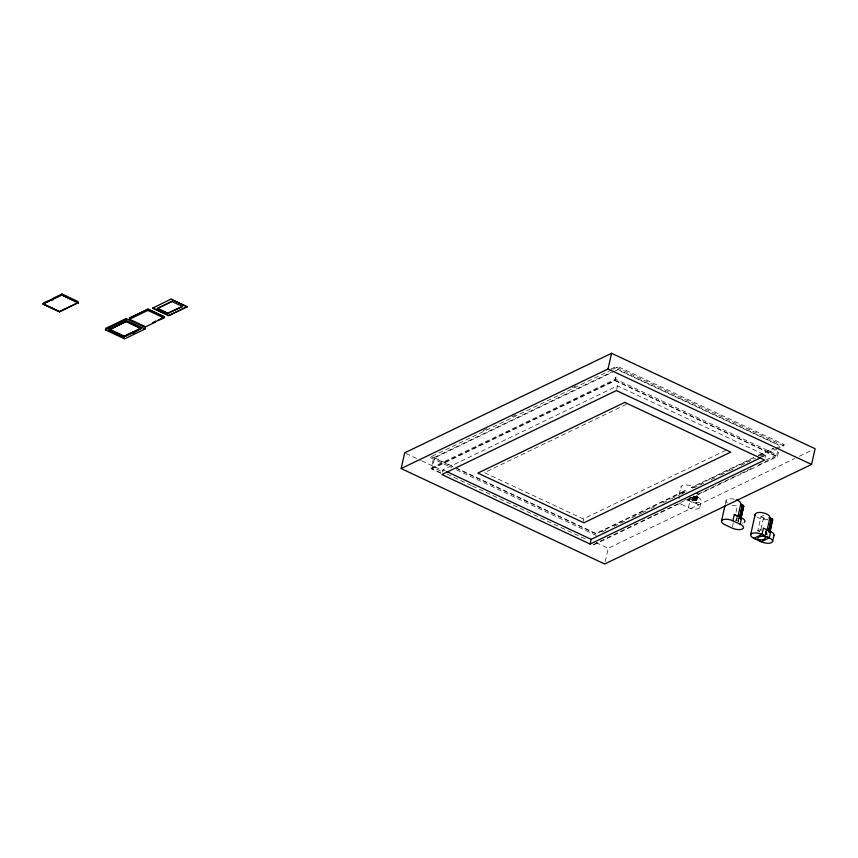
<?xml version="1.0" encoding="UTF-8"?>
<svg xmlns="http://www.w3.org/2000/svg" width="858" height="858" viewBox="0 0 858 858"><rect width="100%" height="100%" fill="white"/><g stroke="black" fill="none" stroke-linecap="round" stroke-linejoin="round"><path stroke-width="0.64" stroke-dasharray="4.29 3.22" d="M440.873 473.284L431.166 468.736L433.655 457.732L611.497 372.147M440.626 472.812L432.132 468.833L434.609 457.818L612.88 372.029M442.428 472.2L442.964 469.841L617.492 385.853L765.679 455.351L765.154 457.711M613.073 369.165L616.698 367.428L616.977 366.173L784.094 444.541L783.815 445.795L777.831 448.68M431.166 468.736L615.014 380.266L616.119 375.364M432.132 468.833L615.218 380.716L616.323 375.825M616.688 389.393L617.492 385.853M605.222 561.582L608.225 548.273L794.647 458.558M679.289 494.176L680.952 486.818M682.871 493.79L683.429 491.344L683.987 491.623A7.54 3.153 12.7 0 0 685.22 492.127M695.516 496.289L697.94 497.425L696.524 503.721A7.54 3.153 12.7 0 1 698.659 508.569A7.54 3.153 12.7 0 1 688.427 507.614L681.155 504.204L681.123 502.445M696.524 503.721L689.242 500.311L690.4 495.195M688.427 507.614L689.853 501.319L683.783 498.477M693.8 496.525A7.54 3.153 12.7 0 1 693.94 497.758C702.702 500.911 687.644 503.078 693.092 496.353M692.395 500.193L693.811 493.908M692.556 500.257L693.972 493.972M692.728 500.321L694.143 494.036M692.899 500.386L694.315 494.101M693.071 500.439L694.487 494.154M693.253 500.493L694.669 494.208M693.425 500.536L694.841 494.262M693.607 500.589L695.023 494.305M693.79 500.622L695.205 494.347M693.983 500.654L695.398 494.38M694.165 500.686L695.581 494.401M694.347 500.707L695.763 494.433M694.519 500.729L695.935 494.444M694.701 500.74L696.117 494.465M694.873 500.75L696.288 494.465M695.044 500.75L696.632 493.575M695.216 500.75L697.104 492.417M695.377 500.74L697.254 492.492M695.527 500.729L697.382 492.578M695.677 500.707L697.511 492.653M695.956 500.654L697.629 492.739M696.085 500.622L697.833 492.91M696.31 500.536L697.994 493.082M696.492 500.429L698.122 493.253M696.642 500.311L698.197 493.822M699.838 507.271L701.265 500.975M725.235 504.515L726.093 500.686M732.378 526.833L733.515 521.793M736.1 512.151L737.344 505.737A7.54 3.153 12.7 0 1 731.531 505.04M735.907 520.591L736.486 518.018M736.057 520.667L736.636 518.093M736.218 520.731L736.797 518.157M736.389 520.795L736.968 518.221M738.406 518.586L737.826 521.16L738.877 521.224M738.009 521.181L738.588 518.618M738.18 521.203L738.759 518.629M738.363 521.214L738.942 518.64M760.982 529.311L764.167 515.165L760.971 516.709L757.786 530.855L760.199 531.981M758.451 465.057L776.511 456.359L777.616 451.469M689.596 498.745L777.477 456.445L778.581 451.555M765.014 534.244L765.883 530.383M765.164 534.309L765.647 531.692M765.325 534.384L765.904 531.81M765.497 534.448L766.076 531.874M765.658 534.502L766.248 531.939M765.84 534.566L766.419 531.992M766.012 534.62L766.591 532.046M766.194 534.663L766.773 531.595M766.376 534.706L766.955 532.132M737.558 518.329L737.601 518.232A7.54 3.153 12.7 0 0 737.644 518.039M483.14 430.577L486.754 428.839M512.076 416.656L515.69 414.907M572.361 387.644L575.986 385.896M610.95 369.069L616.977 366.173M611.872 369.744L429.794 457.368L451.598 467.589M614.092 371.45L617.706 369.712L779 445.345M626.372 404.343L484.459 472.64L583.204 518.951L726.318 450.075M683.429 491.344L595.902 533.462L457.657 468.629M753.817 457.464L691.473 487.473L692.074 487.73A7.54 3.153 12.7 0 1 692.824 488.105M758.611 455.158L773.004 448.23M683.987 491.623L596.106 533.912L454.257 467.396M692.074 487.73L753.474 458.183M758.29 455.866L773.937 448.337M601.984 532.174L607.957 529.3M613.942 526.426L624.71 521.246M631.885 517.792L641.452 513.181M642.642 512.612L646.235 510.885M651.018 508.579L654.611 506.853M662.977 502.82L670.152 499.367M671.353 498.798L679.729 494.766M680.92 494.187L685.703 491.891M703.957 483.108L694.358 487.676A7.54 3.153 12.7 0 0 682.26 485.456A7.54 3.153 12.7 0 0 686.379 491.162M711.132 479.654L714.725 477.927M720.709 475.042L727.884 471.589M729.075 471.021L735.059 468.136M741.033 465.261L745.817 462.955M747.018 462.387L755.394 458.354M760.177 456.048L774.527 449.142M775.718 448.573L784.094 444.541M761.089 456.735L776.629 449.249M762.076 457.089L765.679 455.351M766.033 460.006L776.865 454.783L615.572 379.15L432.486 467.256L442.192 471.803M593.425 544.465L653.367 515.615M653.657 515.486L693.403 496.353M698.219 494.036L737.966 474.903M740.551 473.67L753.624 467.374M593.629 544.927L681.509 502.638M799.463 456.241L812.698 449.871M757.646 530.92L761.121 529.247M764.928 534.33L767.234 533.215M767.985 534.877L766.923 534.813M616.698 367.428L783.815 445.795M617.503 369.251L779.954 445.441M615.014 380.266L777.477 456.445M615.218 380.716L776.511 456.359M760.971 516.709L768.2 520.098M692.245 500.117L690.497 499.41A7.54 3.153 12.7 0 1 687.44 499.302M434.609 457.818L452.799 466.344M431.295 456.681L453.088 466.902M456.445 469.862L596.911 535.735M442.964 469.841L445.377 470.967M405.909 453.399L420.441 460.22M421.653 460.778L443.457 471.01M596.106 542.599L608.225 548.273M447.039 474.077L471.289 485.456M472.511 486.025L587.719 540.057M583.204 518.951L583.633 521.514M767.889 519.154A7.54 3.153 12.7 0 1 756.81 516.891M759.298 531.896A7.54 3.153 12.7 0 1 761.346 530.276M727.434 503.035A7.54 3.153 12.7 0 1 727.155 499.453A7.54 3.153 12.7 0 1 734.491 499.292M743.189 522.962A7.54 3.153 12.7 0 1 742.191 523.208M681.155 504.204A7.54 3.153 12.7 0 1 679.161 503.002M687.58 499.656A7.54 3.153 12.7 0 1 689.242 500.311M697.94 497.425A7.54 3.153 12.7 0 1 700.085 502.273A7.54 3.153 12.7 0 1 689.853 501.319"/><path stroke-width="1.29" d="M740.754 519.219L743.661 506.199L740.786 504.086A7.54 3.153 12.7 0 0 736.282 499.828M42.9 303.989L59.61 311.829L42.9 303.989L51.898 299.549L53.099 299.892L52.649 299.185L61.722 295.098L61.969 293.994L78.099 301.566L77.853 302.659L59.534 311.475L43.415 303.904L43.661 302.81L53.464 298.595M52.435 298.605L52.156 299.828M52.971 299.313L53.217 298.209L61.969 293.994M61.615 294.873L78.303 302.831L61.615 294.873L52.713 299.345M105.416 329.869L105.77 328.303L126.083 318.533L145.27 327.531L144.916 329.097L124.614 338.867L105.416 329.869L125.729 320.098L144.916 329.097M125.729 320.098L126.083 318.533M126.362 321.804L141.184 328.753L123.734 337.151L108.912 330.201L126.469 321.332L109.02 329.729L123.842 336.679L141.291 328.282M124.088 337.237L124.335 336.132L133.119 331.907L134.095 332.132M129.301 318.028L147.994 309.041L164.704 316.87L157.958 320.173M154.826 321.568L154.397 322.597L145.646 326.801L129.515 319.24L129.773 318.136L148.08 309.33L164.21 316.892L163.953 317.996L154.183 322.179M133.162 331.928L132.765 333.129M140.519 328.346L133.934 331.52L133.687 332.614L136.98 331.027M133.794 332.679L133.934 332.057M134.03 332.786L134.256 331.896M129.515 319.24L147.833 310.424L148.08 309.33M152.638 308.119L168.801 315.519L187.108 306.714L168.769 315.68L152.638 308.119L170.978 299.142L187.108 306.714M152.724 322.694L154.89 321.525M155.201 322.2L155.459 321.106M170.978 299.142L187.076 306.864M401.147 468.554L404.697 452.831L611.572 353.271L815.1 448.713L811.561 464.446L604.675 564.006L401.147 468.554L608.032 368.994L811.561 464.446M608.032 368.994L611.572 353.271M590.1 544.058L764.617 460.07L616.419 390.572L441.902 474.56L590.1 544.058L591.162 539.339L760.874 457.668M721.492 521.128L724.946 505.791M732.904 520.785A7.54 3.153 12.7 0 0 722.672 519.83A7.54 3.153 12.7 0 0 724.817 524.678L732.089 528.088A7.54 3.153 12.7 0 0 742.32 529.043A7.54 3.153 12.7 0 0 740.175 524.195L732.904 520.785L734.319 514.489L741.602 517.9A7.54 3.153 12.7 0 1 744.39 522.329M737.848 517.042L740.744 504.182M739.499 517.814L742.342 504.933M739.639 517.889L742.545 505.03M739.918 518.039L742.685 505.105M740.046 518.125L742.942 505.265M740.164 518.211L743.06 505.351L740.368 518.382M740.819 517.267L743.35 505.609M740.947 517.438L743.554 505.866M740.765 519.144L743.596 505.952M740.175 524.195L741.602 517.9M750.6 534.781L755.201 514.339M762.011 534.437L763.427 528.131L770.709 531.552L769.283 537.848L761.196 541.741L753.925 538.331L762.011 534.437L769.283 537.848M767.063 530.319L769.937 517.546M768.553 531.434L771.449 518.586L769.025 517.438M768.747 531.542L771.449 518.586M768.886 531.617L771.503 518.607M769.025 531.692L771.792 518.758M769.154 531.778L771.921 518.833M769.369 531.939L772.05 518.918M772.372 519.176L769.476 532.024L772.168 519.004M769.916 531.928L772.457 519.262M769.991 531.863L772.661 519.519M772.608 541.398L774.034 535.102M743.65 506.359L742.674 507.014M772.65 520.227L772.736 519.691M772.532 520.356L771.771 520.667M132.636 332.539L133.419 332.668L132.711 332.647M43.415 303.904L51.995 299.614M59.61 311.829L78.325 302.702M157.207 308.537L171.9 301.469L182.507 306.445L167.814 313.513L157.207 308.537L171.9 301.469M157.872 308.494L167.75 313.127L182.507 306.445M147.833 310.424L163.953 317.996M129.89 322.93L140.154 327.745M446.578 471.535L591.162 539.339M134.513 332.486L134.116 332.443M109.245 329.064L124.335 336.132M121.364 335.607L123.767 336.733M133.022 332.55L133.709 332.872M678.914 498.048A7.54 3.153 12.7 0 1 679.128 497.919M766.762 530.298A7.54 3.153 12.7 0 1 773.498 535.982M755.512 515.594A7.54 3.153 12.7 0 1 763.137 512.837A7.54 3.153 12.7 0 1 769.218 518.575M734.319 514.489A7.54 3.153 12.7 0 1 736.797 516.119M624.796 402.391L477.874 473.101L583.858 522.801L730.78 452.091L624.796 402.391M753.421 538.084A7.54 3.153 12.7 0 0 765.282 538.181A7.54 3.153 12.7 0 0 755.19 532.893A7.54 3.153 12.7 0 0 753.421 538.084M760.692 541.495A7.54 3.153 12.7 0 0 772.565 541.591A7.54 3.153 12.7 0 0 762.472 536.304A7.54 3.153 12.7 0 0 760.692 541.495"/></g></svg>
